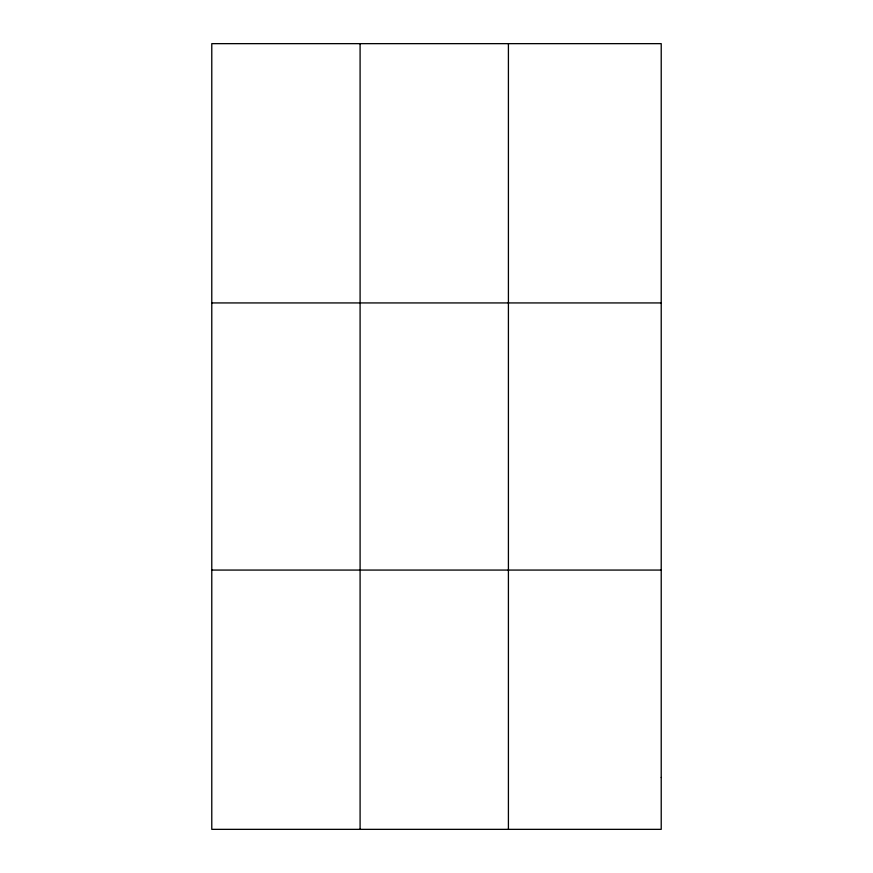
<?xml version="1.0" encoding="UTF-8"?>
<svg xmlns="http://www.w3.org/2000/svg" width="873" height="873" viewBox="0 0 873 873"><rect width="100%" height="100%" fill="white"/><g stroke="black" fill="none" stroke-linecap="round" stroke-linejoin="round"><path stroke-width="1.31" d="M211.779 302.931L661.221 302.931M211.779 570.069L661.221 570.069M508.413 43.65L508.413 829.35M360.091 43.65L360.091 829.35M661.221 777.494L661.221 829.35L211.779 829.35L211.779 43.65L661.221 43.65L661.221 777.494"/></g></svg>
